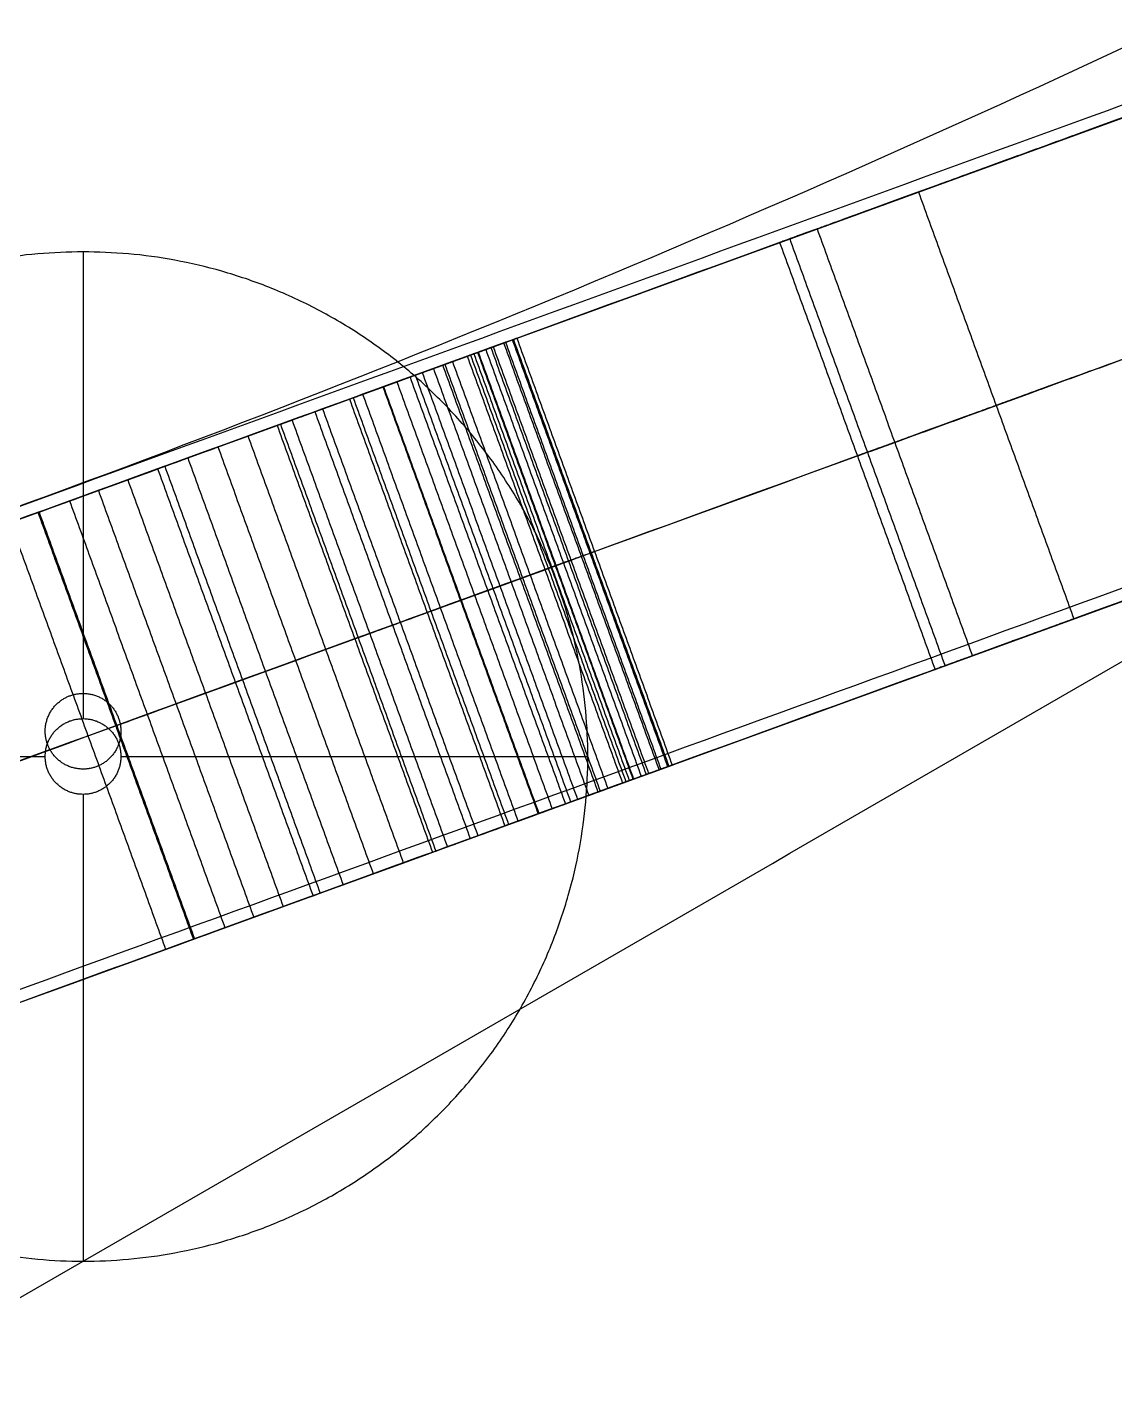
# Model space of a CAD drawing. Header units: millimetres. Extents: x -610 to 610, y -610 to 610.
# Drawn here: x 187.6 to 230.7, y -547.6 to -493.6 of the extents above; entities that cross this region are included whole.
import ezdxf

# ---------------------------------------------------------------- set-up
doc = ezdxf.new("R2010")
doc.units = ezdxf.units.MM
doc.layers.add('base', color=7, linetype='Continuous', true_color=0xffecbc)

msp = doc.modelspace()

# ---------------------------------------------------------------- linework, layer by layer
at = {"layer": 'base'}
for p, q in [((-25.715, -590.63, 122.966), (352.287, -453.048, 122.966)), ((-19.558, -607.544, 122.966), (358.444, -469.963, 122.966)), ((189.812, -502.506, -13.034), (189.812, -521.006, -13.034)), ((189.812, -502.506, -31.034), (189.812, -521.006, -31.034)), ((169.812, -522.506, -13.034), (188.312, -522.506, -13.034)), ((169.812, -522.506, -31.034), (188.312, -522.506, -31.034)), ((191.312, -522.506, -13.034), (209.812, -522.506, -13.034)), ((191.312, -522.506, -31.034), (209.812, -522.506, -31.034)), ((189.812, -524.006, -13.034), (189.812, -542.506, -13.034)), ((189.812, -524.006, -31.034), (189.812, -542.506, -31.034))]:
    msp.add_line(p, q, dxfattribs=at)
at = {"layer": 'base', "extrusion": (0, 0, -1)}
for centre, radius in [((0, 0, 3.534), 610), ((0, 0, 4.534), 610), ((0, 0, -2.476), 607.51), ((0, 0, 10.545), 607.51), ((0, 0, -4.966), 601.5), ((0, 0, 13.034), 601.5)]:
    msp.add_circle(centre, radius, dxfattribs=at)
at = {"layer": 'base'}
for centre, radius in [((0, 0, 249.466), 610), ((0, 0, 250.466), 610), ((0, 0, 243.455), 607.51), ((0, 0, 256.476), 607.51), ((0, 0, 240.966), 601.5), ((0, 0, 258.966), 601.5)]:
    msp.add_circle(centre, radius, dxfattribs=at)
for points, weights, degree, knots in [([(-495.198, -356.201, -4.034), (-851.399, 138.996, -4.034), (-356.201, 495.198, -4.034), (138.996, 851.399, -4.034), (495.198, 356.201, -4.034), (851.399, -138.996, -4.034), (356.201, -495.198, -4.034), (-138.996, -851.399, -4.034), (-495.198, -356.201, -4.034)], [1, 0.707106781187, 1, 0.707106781187, 1, 0.707106781187, 1, 0.707106781187, 1], 2, [0, 0, 0, 958.185759, 958.185759, 1916.371519, 1916.371519, 2874.557278, 2874.557278, 3832.743037, 3832.743037, 3832.743037]), ([(-610, 0, 249.966), (-610, -610, 249.966), (0, -610, 249.966), (610, -610, 249.966), (610, 0, 249.966), (610, 610, 249.966), (0, 610, 249.966), (-610, 610, 249.966), (-610, 0, 249.966)], [1, 0.707106781187, 1, 0.707106781187, 1, 0.707106781187, 1, 0.707106781187, 1], 2, [0, 0, 0, 958.185759, 958.185759, 1916.371519, 1916.371519, 2874.557278, 2874.557278, 3832.743037, 3832.743037, 3832.743037]), ([(32.649, -544.756, 240.966), (-510.363, -577.301, 240.966), (-544.649, -34.396, 240.966), (-578.935, 508.509, 240.966), (-36.142, 544.535, 240.966), (506.65, 580.562, 240.966), (544.417, 37.888, 240.966), (582.184, -504.785, 240.966), (39.634, -544.292, 240.966)], [1, 0.708239625255, 1, 0.708239625255, 1, 0.708239625255, 1, 0.708239625255, 1], 2, [654.018286, 654.018286, 654.018286, 1509.504571, 1509.504571, 2364.990855, 2364.990855, 3220.47714, 3220.47714, 4075.963425, 4075.963425, 4075.963425]), ([(32.649, -544.756, 244.966), (-510.363, -577.301, 244.966), (-544.649, -34.396, 244.966), (-578.935, 508.509, 244.966), (-36.142, 544.535, 244.966), (506.65, 580.562, 244.966), (544.417, 37.888, 244.966), (582.184, -504.785, 244.966), (39.634, -544.292, 244.966)], [1, 0.708239625255, 1, 0.708239625255, 1, 0.708239625255, 1, 0.708239625255, 1], 2, [654.018286, 654.018286, 654.018286, 1509.504571, 1509.504571, 2364.990855, 2364.990855, 3220.47714, 3220.47714, 4075.963425, 4075.963425, 4075.963425]), ([(32.649, -544.756, 242.966), (-510.363, -577.301, 242.966), (-544.649, -34.396, 242.966), (-578.935, 508.509, 242.966), (-36.142, 544.535, 242.966), (506.65, 580.562, 242.966), (544.417, 37.888, 242.966), (582.184, -504.785, 242.966), (39.634, -544.292, 242.966)], [1, 0.708239625255, 1, 0.708239625255, 1, 0.708239625255, 1, 0.708239625255, 1], 2, [654.018286, 654.018286, 654.018286, 1509.504571, 1509.504571, 2364.990855, 2364.990855, 3220.47714, 3220.47714, 4075.963425, 4075.963425, 4075.963425]), ([(218.896, -501.599, 185.332), (224.758, -499.465, 188.934), (230.621, -497.331, 192.536), (236.483, -495.198, 196.138), (236.934, -495.034, 196.42), (237.438, -494.85, 196.565), (237.96, -494.66, 196.565)], [1, 1, 1, 1, 0.976658867519, 0.976658867519, 1], 3, [1777.788717, 1777.788717, 1777.788717, 1777.788717, 1778.788717, 1778.788717, 1778.788717, 1779.030416, 1779.030416, 1779.030416, 1779.030416]), ([(232.313, -496.715, 140.119), (229.395, -497.777, 138.239), (225.988, -499.018, 138.066), (222.915, -500.136, 139.643), (219.842, -501.254, 141.22), (217.848, -501.98, 144.165), (217.414, -502.138, 147.766)], [1, 0.919341741165, 0.919341741165, 1, 0.919341741165, 0.919341741165, 1], 3, [1721.078293, 1721.078293, 1721.078293, 1721.078293, 1731.515572, 1731.515572, 1731.515572, 1741.952851, 1741.952851, 1741.952851, 1741.952851]), ([(189.812, -502.506, -13.034), (209.812, -502.506, -13.034), (209.812, -522.506, -13.034), (209.812, -542.506, -13.034), (189.812, -542.506, -13.034), (169.812, -542.506, -13.034), (169.812, -522.506, -13.034), (169.812, -502.506, -13.034), (189.812, -502.506, -13.034)], [1, 0.707106781187, 1, 0.707106781187, 1, 0.707106781187, 1, 0.707106781187, 1], 2, [0, 0, 0, 31.415927, 31.415927, 62.831853, 62.831853, 94.24778, 94.24778, 125.663706, 125.663706, 125.663706]), ([(189.812, -502.506, -31.034), (209.812, -502.506, -31.034), (209.812, -522.506, -31.034), (209.812, -542.506, -31.034), (189.812, -542.506, -31.034), (169.812, -542.506, -31.034), (169.812, -522.506, -31.034), (169.812, -502.506, -31.034), (189.812, -502.506, -31.034)], [1, 0.707106781187, 1, 0.707106781187, 1, 0.707106781187, 1, 0.707106781187, 1], 2, [0, 0, 0, 31.415927, 31.415927, 62.831853, 62.831853, 94.24778, 94.24778, 125.663706, 125.663706, 125.663706]), ([(189.812, -502.506, -22.034), (209.812, -502.506, -22.034), (209.812, -522.506, -22.034), (209.812, -542.506, -22.034), (189.812, -542.506, -22.034), (169.812, -542.506, -22.034), (169.812, -522.506, -22.034), (169.812, -502.506, -22.034), (189.812, -502.506, -22.034)], [1, 0.707106781187, 1, 0.707106781187, 1, 0.707106781187, 1, 0.707106781187, 1], 2, [0, 0, 0, 31.415927, 31.415927, 62.831853, 62.831853, 94.24778, 94.24778, 125.663706, 125.663706, 125.663706]), ([(221.974, -510.056, 185.332), (227.836, -507.922, 188.934), (233.699, -505.789, 192.536), (239.562, -503.655, 196.138), (240.012, -503.491, 196.42), (240.516, -503.307, 196.565), (241.038, -503.117, 196.565)], [1, 1, 1, 1, 0.976658867519, 0.976658867519, 1], 3, [1777.788717, 1777.788717, 1777.788717, 1777.788717, 1778.788717, 1778.788717, 1778.788717, 1779.030416, 1779.030416, 1779.030416, 1779.030416]), ([(235.392, -505.173, 140.119), (232.474, -506.235, 138.239), (229.066, -507.475, 138.066), (225.993, -508.593, 139.643), (222.92, -509.712, 141.22), (220.926, -510.438, 144.165), (220.493, -510.595, 147.766)], [1, 0.919341741165, 0.919341741165, 1, 0.919341741165, 0.919341741165, 1], 3, [1721.078293, 1721.078293, 1721.078293, 1721.078293, 1731.515572, 1731.515572, 1731.515572, 1741.952851, 1741.952851, 1741.952851, 1741.952851]), ([(225.052, -518.513, 185.332), (230.915, -516.38, 188.934), (236.777, -514.246, 192.536), (242.64, -512.112, 196.138), (243.09, -511.948, 196.42), (243.594, -511.765, 196.565), (244.116, -511.575, 196.565)], [1, 1, 1, 1, 0.976658867519, 0.976658867519, 1], 3, [1777.788717, 1777.788717, 1777.788717, 1777.788717, 1778.788717, 1778.788717, 1778.788717, 1779.030416, 1779.030416, 1779.030416, 1779.030416]), ([(238.47, -513.63, 140.119), (235.552, -514.692, 138.239), (232.144, -515.932, 138.066), (229.071, -517.05, 139.643), (225.999, -518.169, 141.22), (224.004, -518.895, 144.165), (223.571, -519.053, 147.766)], [1, 0.919341741165, 0.919341741165, 1, 0.919341741165, 0.919341741165, 1], 3, [1721.078293, 1721.078293, 1721.078293, 1721.078293, 1731.515572, 1731.515572, 1731.515572, 1741.952851, 1741.952851, 1741.952851, 1741.952851]), ([(191.222, -520.992, -13.034), (190.709, -519.583, -13.034), (189.299, -520.096, -13.034), (187.89, -520.609, -13.034), (188.403, -522.019, -13.034), (188.916, -523.428, -13.034), (190.326, -522.915, -13.034), (191.735, -522.402, -13.034), (191.222, -520.992, -13.034)], [1, 0.707106781187, 1, 0.707106781187, 1, 0.707106781187, 1, 0.707106781187, 1], 2, [3945.840373, 3945.840373, 3945.840373, 3948.196567, 3948.196567, 3950.552762, 3950.552762, 3952.908956, 3952.908956, 3955.265151, 3955.265151, 3955.265151]), ([(191.222, -520.992, 0.966), (190.709, -519.583, 0.966), (189.299, -520.096, 0.966), (187.89, -520.609, 0.966), (188.403, -522.019, 0.966), (188.916, -523.428, 0.966), (190.326, -522.915, 0.966), (191.735, -522.402, 0.966), (191.222, -520.992, 0.966)], [1, 0.707106781187, 1, 0.707106781187, 1, 0.707106781187, 1, 0.707106781187, 1], 2, [3945.840373, 3945.840373, 3945.840373, 3948.196567, 3948.196567, 3950.552762, 3950.552762, 3952.908956, 3952.908956, 3955.265151, 3955.265151, 3955.265151]), ([(191.222, -520.992, -4.034), (190.709, -519.583, -4.034), (189.299, -520.096, -4.034), (187.89, -520.609, -4.034), (188.403, -522.019, -4.034), (188.916, -523.428, -4.034), (190.326, -522.915, -4.034), (191.735, -522.402, -4.034), (191.222, -520.992, -4.034)], [1, 0.707106781187, 1, 0.707106781187, 1, 0.707106781187, 1, 0.707106781187, 1], 2, [3945.840373, 3945.840373, 3945.840373, 3948.196567, 3948.196567, 3950.552762, 3950.552762, 3952.908956, 3952.908956, 3955.265151, 3955.265151, 3955.265151]), ([(189.812, -521.006, -13.034), (188.312, -521.006, -13.034), (188.312, -522.506, -13.034), (188.312, -524.006, -13.034), (189.812, -524.006, -13.034), (191.312, -524.006, -13.034), (191.312, -522.506, -13.034), (191.312, -521.006, -13.034), (189.812, -521.006, -13.034)], [1, 0.707106781187, 1, 0.707106781187, 1, 0.707106781187, 1, 0.707106781187, 1], 2, [125.663706, 125.663706, 125.663706, 128.019901, 128.019901, 130.376095, 130.376095, 132.73229, 132.73229, 135.088484, 135.088484, 135.088484]), ([(189.812, -521.006, -31.034), (188.312, -521.006, -31.034), (188.312, -522.506, -31.034), (188.312, -524.006, -31.034), (189.812, -524.006, -31.034), (191.312, -524.006, -31.034), (191.312, -522.506, -31.034), (191.312, -521.006, -31.034), (189.812, -521.006, -31.034)], [1, 0.707106781187, 1, 0.707106781187, 1, 0.707106781187, 1, 0.707106781187, 1], 2, [125.663706, 125.663706, 125.663706, 128.019901, 128.019901, 130.376095, 130.376095, 132.73229, 132.73229, 135.088484, 135.088484, 135.088484]), ([(189.812, -521.006, -22.034), (188.312, -521.006, -22.034), (188.312, -522.506, -22.034), (188.312, -524.006, -22.034), (189.812, -524.006, -22.034), (191.312, -524.006, -22.034), (191.312, -522.506, -22.034), (191.312, -521.006, -22.034), (189.812, -521.006, -22.034)], [1, 0.707106781187, 1, 0.707106781187, 1, 0.707106781187, 1, 0.707106781187, 1], 2, [125.663706, 125.663706, 125.663706, 128.019901, 128.019901, 130.376095, 130.376095, 132.73229, 132.73229, 135.088484, 135.088484, 135.088484])]:
    msp.add_rational_spline(points, weights, degree=degree, knots=knots, dxfattribs=at)
for points, degree in [([(106.565, -590.573, 240.966), (282.367, -489.074, 240.966), (458.169, -387.574, 240.966)], 2), ([(106.565, -590.573, 244.966), (282.367, -489.074, 244.966), (458.169, -387.574, 244.966)], 2), ([(106.565, -590.573, 242.966), (282.367, -489.074, 242.966), (458.169, -387.574, 242.966)], 2), ([(0, -580.758, 4.966), (186.652, -512.822, 4.966), (373.304, -444.886, 4.966)], 2), ([(0, -580.758, 0.966), (186.652, -512.822, 0.966), (373.304, -444.886, 0.966)], 2), ([(0, -580.758, 2.966), (186.652, -512.822, 2.966), (373.304, -444.886, 2.966)], 2), ([(9.748, -577.722, 0.966), (186.929, -513.234, 0.966), (364.109, -448.745, 0.966)], 2), ([(352.287, -453.048, 244.966), (168.139, -520.073, 244.966), (-16.009, -587.097, 244.966)], 2), ([(12.827, -586.18, 0.966), (190.007, -521.691, 0.966), (367.188, -457.203, 0.966)], 2), ([(383.564, -460.307, 4.966), (192.808, -529.736, 4.966), (2.052, -599.166, 4.966)], 2), ([(383.564, -460.307, 0.966), (192.808, -529.736, 0.966), (2.052, -599.166, 0.966)], 2), ([(383.564, -460.307, 2.966), (192.808, -529.736, 2.966), (2.052, -599.166, 2.966)], 2), ([(355.365, -461.506, 244.966), (171.217, -528.53, 244.966), (-12.931, -595.555, 244.966)], 2), ([(15.905, -594.637, 0.966), (193.085, -530.148, 0.966), (370.266, -465.66, 0.966)], 2), ([(358.444, -469.963, 244.966), (174.295, -536.987, 244.966), (-9.853, -604.012, 244.966)], 2), ([(222.915, -500.136, 139.643), (225.993, -508.593, 139.643), (229.071, -517.05, 139.643)], 2), ([(217.414, -502.138, 182.602), (217.414, -502.138, 183.728), (217.979, -501.933, 184.769), (218.896, -501.599, 185.332)], 3), ([(218.896, -501.599, 185.332), (221.974, -510.056, 185.332), (225.052, -518.513, 185.332)], 2), ([(217.414, -502.138, 147.766), (220.493, -510.595, 147.766), (223.571, -519.053, 147.766)], 2), ([(217.414, -502.138, 147.766), (217.414, -502.138, 159.378), (217.414, -502.138, 170.99), (217.414, -502.138, 182.602)], 3), ([(217.414, -502.138, 182.602), (220.493, -510.595, 182.602), (223.571, -519.053, 182.602)], 2), ([(217.414, -502.138, 165.184), (220.493, -510.595, 165.184), (223.571, -519.053, 165.184)], 2), ([(217.811, -501.994, 184.178), (220.889, -510.451, 184.178), (223.968, -518.908, 184.178)], 2), ([(189.812, -502.506, -13.034), (189.812, -502.506, -22.034), (189.812, -502.506, -31.034)], 2), ([(206.55, -506.092, 158.957), (209.628, -514.55, 158.957), (212.706, -523.007, 158.957)], 2), ([(206.82, -505.994, 165.755), (209.898, -514.451, 165.755), (212.976, -522.909, 165.755)], 2), ([(206.866, -505.977, 160.65), (209.944, -514.435, 160.65), (213.023, -522.892, 160.65)], 2), ([(206.999, -505.929, 164.065), (210.077, -514.386, 164.065), (213.155, -522.844, 164.065)], 2), ([(205.167, -506.596, 155.228), (197.089, -509.536, 149.666), (189.012, -512.476, 144.105), (180.934, -515.416, 138.544)], 3), ([(205.035, -506.644, 188.604), (208.113, -515.101, 188.604), (211.191, -523.558, 188.604)], 2), ([(205.167, -506.596, 155.228), (208.245, -515.053, 155.228), (211.323, -523.51, 155.228)], 2), ([(205.299, -506.548, 170.586), (208.377, -515.005, 170.586), (211.455, -523.462, 170.586)], 2), ([(205.445, -506.495, 182.885), (208.523, -514.952, 182.885), (211.602, -523.409, 182.885)], 2), ([(205.47, -506.486, 186.829), (208.548, -514.943, 186.829), (211.626, -523.4, 186.829)], 2), ([(205.768, -506.377, 184.87), (208.846, -514.834, 184.87), (211.924, -523.291, 184.87)], 2), ([(205.97, -506.304, 169.039), (209.048, -514.761, 169.039), (212.126, -523.218, 169.039)], 2), ([(206.065, -506.269, 157.305), (209.143, -514.726, 157.305), (212.221, -523.183, 157.305)], 2), ([(206.477, -506.119, 167.42), (209.555, -514.576, 167.42), (212.634, -523.033, 167.42)], 2), ([(204.148, -506.967, 181.419), (201.976, -507.757, 180.085), (199.804, -508.548, 178.75), (197.633, -509.338, 177.416)], 3), ([(203.694, -507.132, 191.662), (206.772, -515.589, 191.662), (209.851, -524.046, 191.662)], 2), ([(204.06, -506.999, 172.626), (207.138, -515.456, 172.626), (210.216, -523.913, 172.626)], 2), ([(204.148, -506.967, 181.419), (207.226, -515.424, 181.419), (210.304, -523.881, 181.419)], 2), ([(204.449, -506.857, 190.215), (207.527, -515.314, 190.215), (210.605, -523.772, 190.215)], 2), ([(202.245, -507.659, 193.477), (205.323, -516.116, 193.477), (208.402, -524.574, 193.477)], 2), ([(202.768, -507.469, 192.925), (205.846, -515.926, 192.925), (208.924, -524.384, 192.925)], 2), ([(202.975, -507.394, 173.931), (206.053, -515.851, 173.931), (209.131, -524.308, 173.931)], 2), ([(203.252, -507.293, 192.318), (206.33, -515.75, 192.318), (209.408, -524.207, 192.318)], 2), ([(200.89, -508.152, 179.417), (203.968, -516.61, 179.417), (207.046, -525.067, 179.417)], 2), ([(201.691, -507.861, 193.972), (204.769, -516.318, 193.972), (207.847, -524.775, 193.972)], 2), ([(201.718, -507.851, 175.088), (204.796, -516.308, 175.088), (207.875, -524.766, 175.088)], 2), ([(199.3, -508.731, 195.361), (202.379, -517.188, 195.361), (205.457, -525.645, 195.361)], 2), ([(200.369, -508.342, 176.038), (203.447, -516.799, 176.038), (206.525, -525.257, 176.038)], 2), ([(200.516, -508.289, 194.78), (203.594, -516.746, 194.78), (206.672, -525.203, 194.78)], 2), ([(197.633, -509.338, 177.416), (200.711, -517.795, 177.416), (203.789, -526.253, 177.416)], 2), ([(197.633, -509.338, 177.416), (197.633, -509.338, 177.416), (197.633, -509.338, 177.416), (197.633, -509.338, 177.416)], 3), ([(197.633, -509.338, 177.416), (200.711, -517.795, 177.416), (203.789, -526.253, 177.416)], 2), ([(197.633, -509.338, 177.416), (200.711, -517.795, 177.416), (203.789, -526.253, 177.416)], 2), ([(198.093, -509.171, 195.748), (201.171, -517.628, 195.748), (204.249, -526.085, 195.748)], 2), ([(198.996, -508.842, 176.798), (202.074, -517.299, 176.798), (205.153, -525.756, 176.798)], 2), ([(196.346, -509.806, 196.067), (199.425, -518.263, 196.067), (202.503, -526.721, 196.067)], 2), ([(197.502, -509.386, 195.884), (200.58, -517.843, 195.884), (203.658, -526.3, 195.884)], 2), ([(195.156, -510.24, 196.153), (198.234, -518.697, 196.153), (201.312, -527.154, 196.153)], 2), ([(220.493, -510.595, 182.602), (220.493, -510.595, 183.728), (221.057, -510.39, 184.769), (221.974, -510.056, 185.332)], 3), ([(193.96, -510.675, 196.144), (197.038, -519.132, 196.144), (200.117, -527.589, 196.144)], 2), ([(220.493, -510.595, 147.766), (220.493, -510.595, 159.378), (220.493, -510.595, 170.99), (220.493, -510.595, 182.602)], 3), ([(192.767, -511.109, 196.041), (195.845, -519.566, 196.041), (198.924, -528.023, 196.041)], 2), ([(193.05, -511.006, 146.886), (196.129, -519.463, 146.886), (199.207, -527.92, 146.886)], 2), ([(190.419, -511.964, 195.556), (193.497, -520.421, 195.556), (196.575, -528.878, 195.556)], 2), ([(191.584, -511.539, 195.846), (194.663, -519.997, 195.846), (197.741, -528.454, 195.846)], 2), ([(189.278, -512.379, 195.163), (192.356, -520.836, 195.163), (195.435, -529.293, 195.163)], 2), ([(168.071, -520.098, 182.097), (174.723, -517.677, 186.26), (181.375, -515.255, 190.422), (188.027, -512.834, 194.585)], 3), ([(188.027, -512.834, 194.585), (191.105, -521.291, 194.585), (194.184, -529.749, 194.585)], 2), ([(188.07, -512.819, 194.607), (191.148, -521.276, 194.607), (194.226, -529.733, 194.607)], 2), ([(186.929, -513.234, 0.966), (190.007, -521.691, 0.966), (193.085, -530.148, 0.966)], 2), ([(208.245, -515.053, 155.228), (200.167, -517.993, 149.666), (192.09, -520.933, 144.105), (184.012, -523.873, 138.544)], 3), ([(207.226, -515.424, 181.419), (205.054, -516.214, 180.085), (202.882, -517.005, 178.75), (200.711, -517.795, 177.416)], 3), ([(200.711, -517.795, 177.416), (200.711, -517.795, 177.416), (200.711, -517.795, 177.416), (200.711, -517.795, 177.416)], 3), ([(223.571, -519.053, 182.602), (223.571, -519.053, 183.728), (224.135, -518.847, 184.769), (225.052, -518.513, 185.332)], 3), ([(223.571, -519.053, 147.766), (223.571, -519.053, 159.378), (223.571, -519.053, 170.99), (223.571, -519.053, 182.602)], 3), ([(189.299, -520.096, 0.966), (189.299, -520.096, -6.034), (189.299, -520.096, -13.034)], 2), ([(189.812, -521.006, -13.034), (189.812, -521.006, -22.034), (189.812, -521.006, -31.034)], 2), ([(191.222, -520.992, 0.966), (191.222, -520.992, -6.034), (191.222, -520.992, -13.034)], 2), ([(171.149, -528.555, 182.097), (177.801, -526.134, 186.26), (184.453, -523.713, 190.422), (191.105, -521.291, 194.585)], 3), ([(188.403, -522.019, 0.966), (188.403, -522.019, -6.034), (188.403, -522.019, -13.034)], 2), ([(188.312, -522.506, -13.034), (188.312, -522.506, -22.034), (188.312, -522.506, -31.034)], 2), ([(191.312, -522.506, -13.034), (191.312, -522.506, -22.034), (191.312, -522.506, -31.034)], 2), ([(209.812, -522.506, -13.034), (209.812, -522.506, -22.034), (209.812, -522.506, -31.034)], 2), ([(190.326, -522.915, 0.966), (190.326, -522.915, -6.034), (190.326, -522.915, -13.034)], 2), ([(211.323, -523.51, 155.228), (203.246, -526.45, 149.666), (195.168, -529.39, 144.105), (187.09, -532.33, 138.544)], 3), ([(210.304, -523.881, 181.419), (208.132, -524.672, 180.085), (205.961, -525.462, 178.75), (203.789, -526.253, 177.416)], 3), ([(189.812, -524.006, -13.034), (189.812, -524.006, -22.034), (189.812, -524.006, -31.034)], 2), ([(203.789, -526.253, 177.416), (203.789, -526.253, 177.416), (203.789, -526.253, 177.416), (203.789, -526.253, 177.416)], 3), ([(174.227, -537.012, 182.097), (180.879, -534.591, 186.26), (187.531, -532.17, 190.422), (194.184, -529.749, 194.585)], 3), ([(192.808, -529.736, 4.966), (192.808, -529.736, 2.966), (192.808, -529.736, 0.966)], 2), ([(189.812, -542.506, -13.034), (189.812, -542.506, -22.034), (189.812, -542.506, -31.034)], 2)]:
    msp.add_open_spline(points, degree=degree, dxfattribs=at)
for points, knots in [([(197.633, -509.338, 177.416), (198.093, -509.17, 177.225), (198.549, -509.005, 177.021), (198.996, -508.842, 176.798), (199.464, -508.672, 176.566), (199.923, -508.505, 176.314), (200.369, -508.342, 176.038), (200.835, -508.172, 175.749), (201.287, -508.008, 175.433), (201.718, -507.851, 175.088), (202.161, -507.69, 174.733), (202.581, -507.537, 174.346), (202.975, -507.394, 173.931), (203.363, -507.253, 173.522), (203.725, -507.121, 173.085), (204.06, -506.999, 172.626), (204.527, -506.829, 171.985), (204.941, -506.678, 171.301), (205.299, -506.548, 170.586), (205.55, -506.456, 170.084), (205.774, -506.375, 169.567), (205.97, -506.304, 169.039), (206.166, -506.232, 168.51), (206.335, -506.17, 167.969), (206.477, -506.119, 167.42), (206.619, -506.067, 166.872), (206.733, -506.026, 166.316), (206.82, -505.994, 165.755), (206.907, -505.963, 165.195), (206.966, -505.941, 164.631), (206.999, -505.929, 164.065), (207.064, -505.905, 162.926), (207.02, -505.921, 161.78), (206.866, -505.977, 160.65), (206.789, -506.006, 160.081), (206.683, -506.044, 159.515), (206.55, -506.092, 158.957), (206.416, -506.141, 158.398), (206.255, -506.2, 157.846), (206.065, -506.269, 157.305), (205.815, -506.36, 156.59), (205.515, -506.469, 155.894), (205.167, -506.596, 155.228)], [1849.267772, 1849.267772, 1849.267772, 1849.267772, 1850.845211, 1850.845211, 1850.845211, 1852.492407, 1852.492407, 1852.492407, 1854.215161, 1854.215161, 1854.215161, 1855.984677, 1855.984677, 1855.984677, 1857.728662, 1857.728662, 1857.728662, 1860.160288, 1860.160288, 1860.160288, 1861.865276, 1861.865276, 1861.865276, 1863.572346, 1863.572346, 1863.572346, 1865.278206, 1865.278206, 1865.278206, 1866.979086, 1866.979086, 1866.979086, 1870.402799, 1870.402799, 1870.402799, 1872.129751, 1872.129751, 1872.129751, 1873.861963, 1873.861963, 1873.861963, 1876.150501, 1876.150501, 1876.150501, 1876.150501]), ([(188.027, -512.834, 194.585), (188.041, -512.829, 194.592), (188.056, -512.824, 194.6), (188.07, -512.819, 194.607), (188.463, -512.676, 194.816), (188.867, -512.529, 195), (189.278, -512.379, 195.163), (189.653, -512.243, 195.312), (190.034, -512.104, 195.442), (190.419, -511.964, 195.556), (190.803, -511.824, 195.669), (191.192, -511.682, 195.765), (191.584, -511.539, 195.846), (191.976, -511.397, 195.927), (192.371, -511.253, 195.992), (192.767, -511.109, 196.041), (193.164, -510.965, 196.091), (193.562, -510.82, 196.125), (193.96, -510.675, 196.144), (194.358, -510.53, 196.162), (194.757, -510.385, 196.165), (195.156, -510.24, 196.153), (195.553, -510.095, 196.14), (195.951, -509.95, 196.112), (196.346, -509.806, 196.067), (196.734, -509.665, 196.022), (197.119, -509.525, 195.962), (197.502, -509.386, 195.884), (197.7, -509.314, 195.843), (197.897, -509.242, 195.798), (198.093, -509.171, 195.748), (198.502, -509.022, 195.643), (198.906, -508.875, 195.515), (199.3, -508.731, 195.361), (199.718, -508.579, 195.198), (200.125, -508.431, 195.005), (200.516, -508.289, 194.78), (200.927, -508.139, 194.545), (201.321, -507.996, 194.275), (201.691, -507.861, 193.972), (201.882, -507.791, 193.815), (202.067, -507.724, 193.65), (202.245, -507.659, 193.477), (202.427, -507.593, 193.301), (202.601, -507.53, 193.117), (202.768, -507.469, 192.925), (202.937, -507.407, 192.73), (203.098, -507.349, 192.527), (203.252, -507.293, 192.318), (203.407, -507.236, 192.106), (203.555, -507.183, 191.887), (203.694, -507.132, 191.662), (203.98, -507.028, 191.201), (204.23, -506.937, 190.716), (204.449, -506.857, 190.215), (204.677, -506.774, 189.693), (204.87, -506.704, 189.153), (205.035, -506.644, 188.604), (205.21, -506.58, 188.022), (205.353, -506.528, 187.428), (205.47, -506.486, 186.829), (205.596, -506.439, 186.181), (205.693, -506.404, 185.527), (205.768, -506.377, 184.87)], [1997.650772, 1997.650772, 1997.650772, 1997.650772, 1997.701368, 1997.701368, 1997.701368, 1999.102973, 1999.102973, 1999.102973, 2000.378909, 2000.378909, 2000.378909, 2001.65321, 2001.65321, 2001.65321, 2002.927467, 2002.927467, 2002.927467, 2004.201314, 2004.201314, 2004.201314, 2005.473773, 2005.473773, 2005.473773, 2006.744279, 2006.744279, 2006.744279, 2007.987374, 2007.987374, 2007.987374, 2008.631143, 2008.631143, 2008.631143, 2009.974073, 2009.974073, 2009.974073, 2011.393194, 2011.393194, 2011.393194, 2012.883834, 2012.883834, 2012.883834, 2013.653736, 2013.653736, 2013.653736, 2014.437581, 2014.437581, 2014.437581, 2015.233808, 2015.233808, 2015.233808, 2016.041931, 2016.041931, 2016.041931, 2017.698036, 2017.698036, 2017.698036, 2019.426346, 2019.426346, 2019.426346, 2021.262003, 2021.262003, 2021.262003, 2023.246611, 2023.246611, 2023.246611, 2023.246611]), ([(200.711, -517.795, 177.416), (201.171, -517.628, 177.225), (201.627, -517.462, 177.021), (202.074, -517.299, 176.798), (202.542, -517.129, 176.566), (203.001, -516.962, 176.314), (203.447, -516.799, 176.038), (203.913, -516.63, 175.749), (204.365, -516.465, 175.433), (204.796, -516.308, 175.088), (205.239, -516.147, 174.733), (205.659, -515.994, 174.346), (206.053, -515.851, 173.931), (206.441, -515.71, 173.522), (206.803, -515.578, 173.085), (207.138, -515.456, 172.626), (207.605, -515.286, 171.985), (208.019, -515.135, 171.301), (208.377, -515.005, 170.586), (208.628, -514.914, 170.084), (208.852, -514.832, 169.567), (209.048, -514.761, 169.039), (209.245, -514.689, 168.51), (209.414, -514.628, 167.969), (209.555, -514.576, 167.42), (209.697, -514.525, 166.872), (209.811, -514.483, 166.316), (209.898, -514.451, 165.755), (209.985, -514.42, 165.195), (210.044, -514.398, 164.631), (210.077, -514.386, 164.065), (210.142, -514.363, 162.926), (210.098, -514.379, 161.78), (209.944, -514.435, 160.65), (209.867, -514.463, 160.081), (209.761, -514.501, 159.515), (209.628, -514.55, 158.957), (209.494, -514.598, 158.398), (209.333, -514.657, 157.846), (209.143, -514.726, 157.305), (208.893, -514.817, 156.59), (208.594, -514.926, 155.894), (208.245, -515.053, 155.228)], [1849.267772, 1849.267772, 1849.267772, 1849.267772, 1850.845211, 1850.845211, 1850.845211, 1852.492407, 1852.492407, 1852.492407, 1854.215161, 1854.215161, 1854.215161, 1855.984677, 1855.984677, 1855.984677, 1857.728662, 1857.728662, 1857.728662, 1860.160288, 1860.160288, 1860.160288, 1861.865276, 1861.865276, 1861.865276, 1863.572346, 1863.572346, 1863.572346, 1865.278206, 1865.278206, 1865.278206, 1866.979086, 1866.979086, 1866.979086, 1870.402799, 1870.402799, 1870.402799, 1872.129751, 1872.129751, 1872.129751, 1873.861963, 1873.861963, 1873.861963, 1876.150501, 1876.150501, 1876.150501, 1876.150501]), ([(191.105, -521.291, 194.585), (191.12, -521.286, 194.592), (191.134, -521.281, 194.6), (191.148, -521.276, 194.607), (191.541, -521.133, 194.816), (191.945, -520.986, 195), (192.356, -520.836, 195.163), (192.731, -520.7, 195.312), (193.112, -520.561, 195.442), (193.497, -520.421, 195.556), (193.882, -520.281, 195.669), (194.271, -520.139, 195.765), (194.663, -519.997, 195.846), (195.054, -519.854, 195.927), (195.449, -519.71, 195.992), (195.845, -519.566, 196.041), (196.242, -519.422, 196.091), (196.64, -519.277, 196.125), (197.038, -519.132, 196.144), (197.437, -518.987, 196.162), (197.835, -518.842, 196.165), (198.234, -518.697, 196.153), (198.632, -518.552, 196.14), (199.029, -518.407, 196.112), (199.425, -518.263, 196.067), (199.812, -518.123, 196.022), (200.197, -517.982, 195.962), (200.58, -517.843, 195.884), (200.778, -517.771, 195.843), (200.975, -517.699, 195.798), (201.171, -517.628, 195.748), (201.58, -517.479, 195.643), (201.984, -517.332, 195.515), (202.379, -517.188, 195.361), (202.796, -517.036, 195.198), (203.203, -516.888, 195.005), (203.594, -516.746, 194.78), (204.005, -516.596, 194.545), (204.399, -516.453, 194.275), (204.769, -516.318, 193.972), (204.96, -516.249, 193.815), (205.145, -516.181, 193.65), (205.323, -516.116, 193.477), (205.505, -516.05, 193.301), (205.679, -515.987, 193.117), (205.846, -515.926, 192.925), (206.015, -515.865, 192.73), (206.176, -515.806, 192.527), (206.33, -515.75, 192.318), (206.486, -515.693, 192.106), (206.633, -515.64, 191.887), (206.772, -515.589, 191.662), (207.058, -515.485, 191.201), (207.308, -515.394, 190.716), (207.527, -515.314, 190.215), (207.755, -515.231, 189.693), (207.949, -515.161, 189.153), (208.113, -515.101, 188.604), (208.288, -515.037, 188.022), (208.431, -514.985, 187.428), (208.548, -514.943, 186.829), (208.675, -514.897, 186.181), (208.772, -514.861, 185.527), (208.846, -514.834, 184.87)], [1997.650772, 1997.650772, 1997.650772, 1997.650772, 1997.701368, 1997.701368, 1997.701368, 1999.102973, 1999.102973, 1999.102973, 2000.378909, 2000.378909, 2000.378909, 2001.65321, 2001.65321, 2001.65321, 2002.927467, 2002.927467, 2002.927467, 2004.201314, 2004.201314, 2004.201314, 2005.473773, 2005.473773, 2005.473773, 2006.744279, 2006.744279, 2006.744279, 2007.987374, 2007.987374, 2007.987374, 2008.631143, 2008.631143, 2008.631143, 2009.974073, 2009.974073, 2009.974073, 2011.393194, 2011.393194, 2011.393194, 2012.883834, 2012.883834, 2012.883834, 2013.653736, 2013.653736, 2013.653736, 2014.437581, 2014.437581, 2014.437581, 2015.233808, 2015.233808, 2015.233808, 2016.041931, 2016.041931, 2016.041931, 2017.698036, 2017.698036, 2017.698036, 2019.426346, 2019.426346, 2019.426346, 2021.262003, 2021.262003, 2021.262003, 2023.246611, 2023.246611, 2023.246611, 2023.246611]), ([(203.789, -526.253, 177.416), (204.249, -526.085, 177.225), (204.705, -525.919, 177.021), (205.153, -525.756, 176.798), (205.62, -525.586, 176.566), (206.079, -525.419, 176.314), (206.525, -525.257, 176.038), (206.991, -525.087, 175.749), (207.444, -524.922, 175.433), (207.875, -524.766, 175.088), (208.317, -524.604, 174.733), (208.737, -524.451, 174.346), (209.131, -524.308, 173.931), (209.519, -524.167, 173.522), (209.881, -524.035, 173.085), (210.216, -523.913, 172.626), (210.683, -523.743, 171.985), (211.097, -523.593, 171.301), (211.455, -523.462, 170.586), (211.706, -523.371, 170.084), (211.93, -523.289, 169.567), (212.126, -523.218, 169.039), (212.323, -523.147, 168.51), (212.492, -523.085, 167.969), (212.634, -523.033, 167.42), (212.775, -522.982, 166.872), (212.889, -522.94, 166.316), (212.976, -522.909, 165.755), (213.063, -522.877, 165.195), (213.122, -522.855, 164.631), (213.155, -522.844, 164.065), (213.22, -522.82, 162.926), (213.176, -522.836, 161.78), (213.023, -522.892, 160.65), (212.945, -522.92, 160.081), (212.839, -522.958, 159.515), (212.706, -523.007, 158.957), (212.572, -523.056, 158.398), (212.411, -523.114, 157.846), (212.221, -523.183, 157.305), (211.971, -523.275, 156.59), (211.672, -523.383, 155.894), (211.323, -523.51, 155.228)], [1849.267772, 1849.267772, 1849.267772, 1849.267772, 1850.845211, 1850.845211, 1850.845211, 1852.492407, 1852.492407, 1852.492407, 1854.215161, 1854.215161, 1854.215161, 1855.984677, 1855.984677, 1855.984677, 1857.728662, 1857.728662, 1857.728662, 1860.160288, 1860.160288, 1860.160288, 1861.865276, 1861.865276, 1861.865276, 1863.572346, 1863.572346, 1863.572346, 1865.278206, 1865.278206, 1865.278206, 1866.979086, 1866.979086, 1866.979086, 1870.402799, 1870.402799, 1870.402799, 1872.129751, 1872.129751, 1872.129751, 1873.861963, 1873.861963, 1873.861963, 1876.150501, 1876.150501, 1876.150501, 1876.150501]), ([(194.184, -529.749, 194.585), (194.198, -529.743, 194.592), (194.212, -529.738, 194.6), (194.226, -529.733, 194.607), (194.619, -529.59, 194.816), (195.023, -529.443, 195), (195.435, -529.293, 195.163), (195.809, -529.157, 195.312), (196.19, -529.018, 195.442), (196.575, -528.878, 195.556), (196.96, -528.738, 195.669), (197.349, -528.597, 195.765), (197.741, -528.454, 195.846), (198.133, -528.311, 195.927), (198.527, -528.168, 195.992), (198.924, -528.023, 196.041), (199.32, -527.879, 196.091), (199.718, -527.734, 196.125), (200.117, -527.589, 196.144), (200.515, -527.444, 196.162), (200.914, -527.299, 196.165), (201.312, -527.154, 196.153), (201.71, -527.009, 196.14), (202.107, -526.865, 196.112), (202.503, -526.721, 196.067), (202.89, -526.58, 196.022), (203.275, -526.439, 195.962), (203.658, -526.3, 195.884), (203.856, -526.228, 195.843), (204.053, -526.156, 195.798), (204.249, -526.085, 195.748), (204.658, -525.936, 195.643), (205.062, -525.789, 195.515), (205.457, -525.645, 195.361), (205.874, -525.494, 195.198), (206.281, -525.345, 195.005), (206.672, -525.203, 194.78), (207.084, -525.053, 194.545), (207.477, -524.91, 194.275), (207.847, -524.775, 193.972), (208.039, -524.706, 193.815), (208.223, -524.639, 193.65), (208.402, -524.574, 193.477), (208.583, -524.508, 193.301), (208.757, -524.444, 193.117), (208.924, -524.384, 192.925), (209.093, -524.322, 192.73), (209.255, -524.263, 192.527), (209.408, -524.207, 192.318), (209.564, -524.151, 192.106), (209.711, -524.097, 191.887), (209.851, -524.046, 191.662), (210.136, -523.942, 191.201), (210.386, -523.851, 190.716), (210.605, -523.772, 190.215), (210.833, -523.689, 189.693), (211.027, -523.618, 189.153), (211.191, -523.558, 188.604), (211.366, -523.495, 188.022), (211.509, -523.443, 187.428), (211.626, -523.4, 186.829), (211.753, -523.354, 186.181), (211.85, -523.319, 185.527), (211.924, -523.291, 184.87)], [1997.650772, 1997.650772, 1997.650772, 1997.650772, 1997.701368, 1997.701368, 1997.701368, 1999.102973, 1999.102973, 1999.102973, 2000.378909, 2000.378909, 2000.378909, 2001.65321, 2001.65321, 2001.65321, 2002.927467, 2002.927467, 2002.927467, 2004.201314, 2004.201314, 2004.201314, 2005.473773, 2005.473773, 2005.473773, 2006.744279, 2006.744279, 2006.744279, 2007.987374, 2007.987374, 2007.987374, 2008.631143, 2008.631143, 2008.631143, 2009.974073, 2009.974073, 2009.974073, 2011.393194, 2011.393194, 2011.393194, 2012.883834, 2012.883834, 2012.883834, 2013.653736, 2013.653736, 2013.653736, 2014.437581, 2014.437581, 2014.437581, 2015.233808, 2015.233808, 2015.233808, 2016.041931, 2016.041931, 2016.041931, 2017.698036, 2017.698036, 2017.698036, 2019.426346, 2019.426346, 2019.426346, 2021.262003, 2021.262003, 2021.262003, 2023.246611, 2023.246611, 2023.246611, 2023.246611])]:
    msp.add_open_spline(points, degree=3, knots=knots, dxfattribs=at)
for points in [[(205.768, -506.377, 184.87), (205.931, -506.318, 183.435), (205.324, -506.539, 182.142), (204.148, -506.967, 181.419)], [(208.846, -514.834, 184.87), (209.01, -514.775, 183.435), (208.402, -514.996, 182.142), (207.226, -515.424, 181.419)], [(211.924, -523.291, 184.87), (212.088, -523.232, 183.435), (211.481, -523.453, 182.142), (210.304, -523.881, 181.419)]]:
    msp.add_rational_spline(points, [1, 0.889569669628, 0.889569669628, 1], degree=3, dxfattribs=at)

doc.saveas('drawing.dxf')
